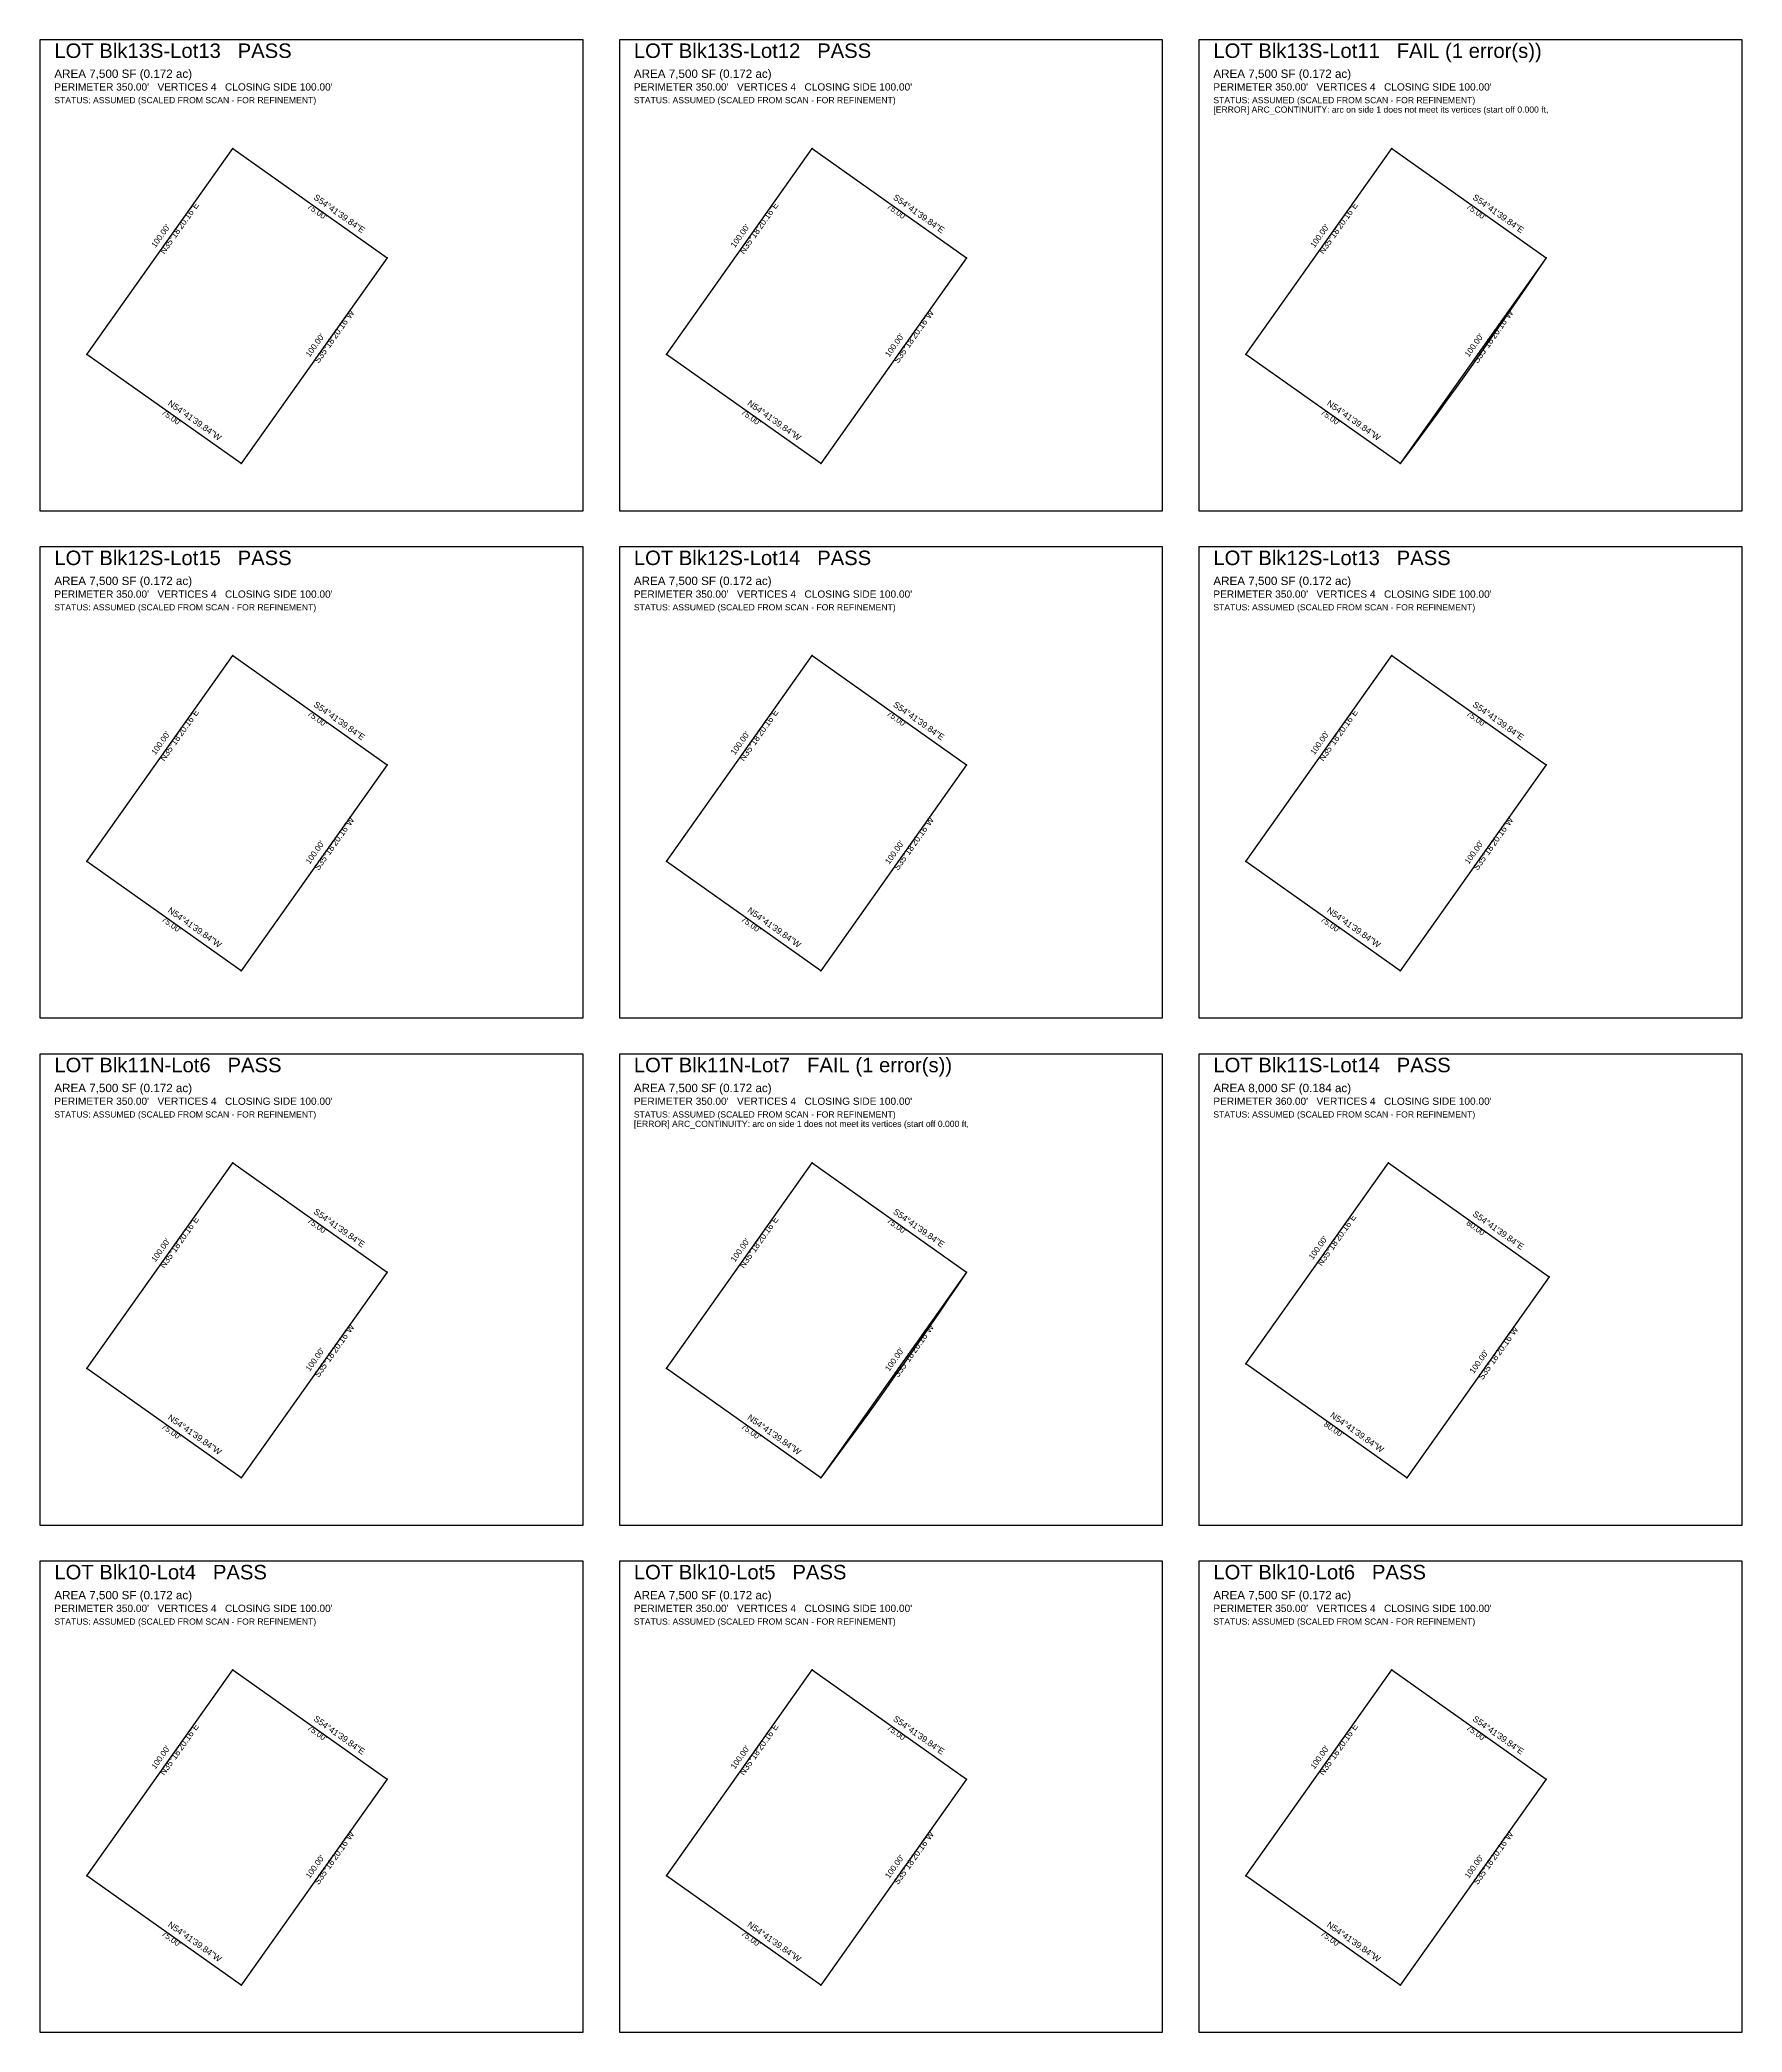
# Model space of a CAD drawing. Extents: x 0 to 3820, y -4480 to 260.
# Drawn here: x 1920 to 2860, y -4480 to -3380 of the extents above; entities that cross this region are included whole.
import ezdxf

# ---------------------------------------------------------------- set-up
doc = ezdxf.new("R2010")
doc.units = 0
doc.linetypes.add('ROT_324.69', pattern=[0])
doc.linetypes.add('ROT_54.69', pattern=[0])
for name, color, linetype in [('ERROR', 1, 'CONTINUOUS'), ('LOT_LINE_APPROX', 1, 'CONTINUOUS'), ('SHEET_FRAME', 8, 'CONTINUOUS'), ('SHEET_LABELS', 7, 'CONTINUOUS')]:
    doc.layers.add(name, color=color, linetype=linetype)
doc.styles.get("Standard").update_dxf_attribs({"font": 'Arial'})

msp = doc.modelspace()

# ---------------------------------------------------------------- linework, layer by layer
at = {"layer": 'ERROR'}
for p, q in [((2751.7095, -3500.3592), (2751.7095, -3500.3592)), ((2671.2394, -3613.9877), (2671.2306, -3614)), ((2431.7095, -4060.3592), (2431.7095, -4060.3592)), ((2351.2394, -4173.9877), (2351.2306, -4174))]:
    msp.add_line(p, q, dxfattribs=at)
at = {"layer": 'LOT_LINE_APPROX'}
for points in [[(2026.4789, -3440), (2111.7095, -3500.3592), (2031.2306, -3614), (1946, -3553.6408)], [(2346.4789, -3440), (2431.7095, -3500.3592), (2351.2306, -3614), (2266, -3553.6408)], [(2666.4789, -3440), (2751.7095, -3500.3592), (2671.2306, -3614), (2586, -3553.6408)], [(2026.4789, -3720), (2111.7095, -3780.3592), (2031.2306, -3894), (1946, -3833.6408)], [(2346.4789, -3720), (2431.7095, -3780.3592), (2351.2306, -3894), (2266, -3833.6408)], [(2666.4789, -3720), (2751.7095, -3780.3592), (2671.2306, -3894), (2586, -3833.6408)], [(2026.4789, -4000), (2111.7095, -4060.3592), (2031.2306, -4174), (1946, -4113.6408)], [(2346.4789, -4000), (2431.7095, -4060.3592), (2351.2306, -4174), (2266, -4113.6408)], [(2664.6598, -4000), (2753.5175, -4062.9278), (2674.8577, -4174), (2586, -4111.0722)], [(2026.4789, -4280), (2111.7095, -4340.3592), (2031.2306, -4454), (1946, -4393.6408)], [(2346.4789, -4280), (2431.7095, -4340.3592), (2351.2306, -4454), (2266, -4393.6408)], [(2666.4789, -4280), (2751.7095, -4340.3592), (2671.2306, -4454), (2586, -4393.6408)]]:
    msp.add_lwpolyline(points, close=True, dxfattribs=at)
for points in [[(2751.7095, -3500.3592), (2746.8509, -3507.58), (2741.9692, -3514.7852), (2737.0647, -3521.9749), (2732.1372, -3529.1489), (2727.1868, -3536.3072), (2722.2137, -3543.4496), (2717.2178, -3550.5761), (2712.1992, -3557.6867), (2707.1579, -3564.7812), (2702.0941, -3571.8596), (2697.0077, -3578.9218), (2691.8988, -3585.9678), (2686.7675, -3592.9974), (2681.6138, -3600.0107), (2676.4377, -3607.0075), (2671.2394, -3613.9877)], [(2431.7095, -4060.3592), (2426.8509, -4067.58), (2421.9692, -4074.7852), (2417.0647, -4081.9749), (2412.1372, -4089.1489), (2407.1868, -4096.3072), (2402.2137, -4103.4496), (2397.2178, -4110.5761), (2392.1992, -4117.6867), (2387.1579, -4124.7812), (2382.0941, -4131.8596), (2377.0077, -4138.9218), (2371.8988, -4145.9678), (2366.7675, -4152.9974), (2361.6138, -4160.0107), (2356.4377, -4167.0075), (2351.2394, -4173.9877)]]:
    msp.add_lwpolyline(points, dxfattribs=at)
at = {"layer": 'SHEET_FRAME'}
for p, q in [((2220, -3380), (1920, -3380)), ((1920, -3380), (1920, -3640)), ((2220, -3640), (2220, -3380)), ((2540, -3380), (2240, -3380)), ((2240, -3380), (2240, -3640)), ((2540, -3640), (2540, -3380)), ((2860, -3380), (2560, -3380)), ((2560, -3380), (2560, -3640)), ((2860, -3640), (2860, -3380)), ((1920, -3640), (2220, -3640)), ((2240, -3640), (2540, -3640)), ((2560, -3640), (2860, -3640)), ((2220, -3660), (1920, -3660)), ((1920, -3660), (1920, -3920)), ((2220, -3920), (2220, -3660)), ((2540, -3660), (2240, -3660)), ((2240, -3660), (2240, -3920)), ((2540, -3920), (2540, -3660)), ((2860, -3660), (2560, -3660)), ((2560, -3660), (2560, -3920)), ((2860, -3920), (2860, -3660)), ((1920, -3920), (2220, -3920)), ((2240, -3920), (2540, -3920)), ((2560, -3920), (2860, -3920)), ((2220, -3940), (1920, -3940)), ((1920, -3940), (1920, -4200)), ((2220, -4200), (2220, -3940)), ((2540, -3940), (2240, -3940)), ((2240, -3940), (2240, -4200)), ((2540, -4200), (2540, -3940)), ((2860, -3940), (2560, -3940)), ((2560, -3940), (2560, -4200)), ((2860, -4200), (2860, -3940)), ((1920, -4200), (2220, -4200)), ((2240, -4200), (2540, -4200)), ((2560, -4200), (2860, -4200)), ((2220, -4220), (1920, -4220)), ((1920, -4220), (1920, -4480)), ((2220, -4480), (2220, -4220)), ((2540, -4220), (2240, -4220)), ((2240, -4220), (2240, -4480)), ((2540, -4480), (2540, -4220)), ((2860, -4220), (2560, -4220)), ((2560, -4220), (2560, -4480)), ((2860, -4480), (2860, -4220)), ((1920, -4480), (2220, -4480)), ((2240, -4480), (2540, -4480)), ((2560, -4480), (2860, -4480))]:
    msp.add_line(p, q, dxfattribs=at)
at = {"layer": 'SHEET_LABELS'}
for p in [(2026.4789, -3440), (2346.4789, -3440), (2666.4789, -3440), (2111.7095, -3500.3592), (2431.7095, -3500.3592), (2751.7095, -3500.3592), (1946, -3553.6408), (2266, -3553.6408), (2586, -3553.6408), (2031.2306, -3614), (2351.2306, -3614), (2671.2306, -3614), (2026.4789, -3720), (2346.4789, -3720), (2666.4789, -3720), (2111.7095, -3780.3592), (2431.7095, -3780.3592), (2751.7095, -3780.3592), (1946, -3833.6408), (2266, -3833.6408), (2586, -3833.6408), (2031.2306, -3894), (2351.2306, -3894), (2671.2306, -3894), (2026.4789, -4000), (2346.4789, -4000), (2664.6598, -4000), (2111.7095, -4060.3592), (2431.7095, -4060.3592), (2753.5175, -4062.9278), (1946, -4113.6408), (2266, -4113.6408), (2586, -4111.0722), (2031.2306, -4174), (2351.2306, -4174), (2674.8577, -4174), (2026.4789, -4280), (2346.4789, -4280), (2666.4789, -4280), (2111.7095, -4340.3592), (2431.7095, -4340.3592), (2751.7095, -4340.3592), (1946, -4393.6408), (2266, -4393.6408), (2586, -4393.6408), (2031.2306, -4454), (2351.2306, -4454), (2671.2306, -4454)]:
    msp.add_point(p, dxfattribs=at)

# ---------------------------------------------------------------- texts
at = {"layer": 'ERROR'}
for s, height, p in [('LOT Blk13S-Lot11   FAIL (1 error(s))', 8, (2568, -3390)), ('[ERROR] ARC_CONTINUITY: arc on side 1 does not meet its vertices (start off 0.000 ft,', 3.4, (2568, -3420.2)), ('LOT Blk11N-Lot7   FAIL (1 error(s))', 8, (2248, -3950)), ('[ERROR] ARC_CONTINUITY: arc on side 1 does not meet its vertices (start off 0.000 ft,', 3.4, (2248, -3980.2))]:
    msp.add_text(s, height=height, dxfattribs=at).set_placement(p)
at = {"layer": 'LOT_LINE_APPROX'}
for p in [(1928, -3415), (2248, -3415), (2568, -3415), (1928, -3695), (2248, -3695), (2568, -3695), (1928, -3975), (2248, -3975), (2568, -3975), (1928, -4255), (2248, -4255), (2568, -4255)]:
    msp.add_text('STATUS: ASSUMED (SCALED FROM SCAN - FOR REFINEMENT)', height=3.4, dxfattribs=at).set_placement(p)
at = {"layer": 'SHEET_LABELS'}
for s, height, p in [('LOT Blk13S-Lot13   PASS', 8, (1928, -3390)), ('LOT Blk13S-Lot12   PASS', 8, (2248, -3390)), ('AREA 7,500 SF (0.172 ac)', 4.6, (1928, -3401)), ('AREA 7,500 SF (0.172 ac)', 4.6, (2248, -3401)), ('AREA 7,500 SF (0.172 ac)', 4.6, (2568, -3401)), ("PERIMETER 350.00'   VERTICES 4   CLOSING SIDE 100.00'", 4, (1928, -3408)), ("PERIMETER 350.00'   VERTICES 4   CLOSING SIDE 100.00'", 4, (2248, -3408)), ("PERIMETER 350.00'   VERTICES 4   CLOSING SIDE 100.00'", 4, (2568, -3408)), ('LOT Blk12S-Lot15   PASS', 8, (1928, -3670)), ('LOT Blk12S-Lot14   PASS', 8, (2248, -3670)), ('LOT Blk12S-Lot13   PASS', 8, (2568, -3670)), ('AREA 7,500 SF (0.172 ac)', 4.6, (1928, -3681)), ("PERIMETER 350.00'   VERTICES 4   CLOSING SIDE 100.00'", 4, (1928, -3688)), ('AREA 7,500 SF (0.172 ac)', 4.6, (2248, -3681)), ("PERIMETER 350.00'   VERTICES 4   CLOSING SIDE 100.00'", 4, (2248, -3688)), ('AREA 7,500 SF (0.172 ac)', 4.6, (2568, -3681)), ("PERIMETER 350.00'   VERTICES 4   CLOSING SIDE 100.00'", 4, (2568, -3688)), ('LOT Blk11N-Lot6   PASS', 8, (1928, -3950)), ('LOT Blk11S-Lot14   PASS', 8, (2568, -3950)), ('AREA 7,500 SF (0.172 ac)', 4.6, (1928, -3961)), ('AREA 7,500 SF (0.172 ac)', 4.6, (2248, -3961)), ('AREA 8,000 SF (0.184 ac)', 4.6, (2568, -3961)), ("PERIMETER 350.00'   VERTICES 4   CLOSING SIDE 100.00'", 4, (1928, -3968)), ("PERIMETER 350.00'   VERTICES 4   CLOSING SIDE 100.00'", 4, (2248, -3968)), ("PERIMETER 360.00'   VERTICES 4   CLOSING SIDE 100.00'", 4, (2568, -3968)), ('LOT Blk10-Lot4   PASS', 8, (1928, -4230)), ('LOT Blk10-Lot5   PASS', 8, (2248, -4230)), ('LOT Blk10-Lot6   PASS', 8, (2568, -4230)), ('AREA 7,500 SF (0.172 ac)', 4.6, (1928, -4241)), ("PERIMETER 350.00'   VERTICES 4   CLOSING SIDE 100.00'", 4, (1928, -4248)), ('AREA 7,500 SF (0.172 ac)', 4.6, (2248, -4241)), ("PERIMETER 350.00'   VERTICES 4   CLOSING SIDE 100.00'", 4, (2248, -4248)), ('AREA 7,500 SF (0.172 ac)', 4.6, (2568, -4241)), ("PERIMETER 350.00'   VERTICES 4   CLOSING SIDE 100.00'", 4, (2568, -4248))]:
    msp.add_text(s, height=height, dxfattribs=at).set_placement(p)
at = {"layer": 'SHEET_LABELS', "linetype": 'ROT_54.69'}
for s, height, p in [('N35%%d18\'20.16"E', 3.4, (1988.6877, -3498.5542)), ('N35%%d18\'20.16"E', 3.4, (2308.6877, -3498.5542)), ('N35%%d18\'20.16"E', 3.4, (2628.6877, -3498.5542)), ("100.00'", 3.2, (1983.7912, -3495.0866)), ("100.00'", 3.2, (2303.7912, -3495.0866)), ("100.00'", 3.2, (2623.7912, -3495.0866)), ('S35%%d18\'20.16"W', 3.4, (2073.9183, -3558.9134)), ('S35%%d18\'20.16"W', 3.4, (2393.9183, -3558.9134)), ('S35%%d18\'20.16"W', 3.4, (2713.9183, -3558.9134)), ("100.00'", 3.2, (2069.0218, -3555.4458)), ("100.00'", 3.2, (2389.0218, -3555.4458)), ("100.00'", 3.2, (2709.0218, -3555.4458)), ('N35%%d18\'20.16"E', 3.4, (1988.6877, -3778.5542)), ('N35%%d18\'20.16"E', 3.4, (2308.6877, -3778.5542)), ('N35%%d18\'20.16"E', 3.4, (2628.6877, -3778.5542)), ("100.00'", 3.2, (1983.7912, -3775.0866)), ("100.00'", 3.2, (2303.7912, -3775.0866)), ("100.00'", 3.2, (2623.7912, -3775.0866)), ('S35%%d18\'20.16"W', 3.4, (2073.9183, -3838.9134)), ('S35%%d18\'20.16"W', 3.4, (2393.9183, -3838.9134)), ('S35%%d18\'20.16"W', 3.4, (2713.9183, -3838.9134)), ("100.00'", 3.2, (2069.0218, -3835.4458)), ("100.00'", 3.2, (2389.0218, -3835.4458)), ("100.00'", 3.2, (2709.0218, -3835.4458)), ('N35%%d18\'20.16"E', 3.4, (1988.6877, -4058.5542)), ('N35%%d18\'20.16"E', 3.4, (2308.6877, -4058.5542)), ('N35%%d18\'20.16"E', 3.4, (2627.7781, -4057.2699)), ("100.00'", 3.2, (1983.7912, -4055.0866)), ("100.00'", 3.2, (2303.7912, -4055.0866)), ("100.00'", 3.2, (2622.8816, -4053.8023)), ('S35%%d18\'20.16"W', 3.4, (2073.9183, -4118.9134)), ('S35%%d18\'20.16"W', 3.4, (2393.9183, -4118.9134)), ('S35%%d18\'20.16"W', 3.4, (2716.6359, -4120.1977)), ("100.00'", 3.2, (2069.0218, -4115.4458)), ("100.00'", 3.2, (2389.0218, -4115.4458)), ("100.00'", 3.2, (2711.7394, -4116.7301)), ('N35%%d18\'20.16"E', 3.4, (1988.6877, -4338.5542)), ('N35%%d18\'20.16"E', 3.4, (2308.6877, -4338.5542)), ('N35%%d18\'20.16"E', 3.4, (2628.6877, -4338.5542)), ("100.00'", 3.2, (1983.7912, -4335.0866)), ("100.00'", 3.2, (2303.7912, -4335.0866)), ("100.00'", 3.2, (2623.7912, -4335.0866)), ('S35%%d18\'20.16"W', 3.4, (2073.9183, -4398.9134)), ('S35%%d18\'20.16"W', 3.4, (2393.9183, -4398.9134)), ('S35%%d18\'20.16"W', 3.4, (2713.9183, -4398.9134)), ("100.00'", 3.2, (2069.0218, -4395.4458)), ("100.00'", 3.2, (2389.0218, -4395.4458)), ("100.00'", 3.2, (2709.0218, -4395.4458))]:
    msp.add_text(s, height=height, rotation=54.69, dxfattribs=at).set_placement(p)
at = {"layer": 'SHEET_LABELS', "linetype": 'ROT_324.69'}
for s, height, p in [("75.00'", 3.2, (2067.3604, -3472.6278)), ('S54%%d41\'39.84"E', 3.4, (2070.828, -3467.7313)), ("75.00'", 3.2, (2387.3604, -3472.6278)), ('S54%%d41\'39.84"E', 3.4, (2390.828, -3467.7313)), ("75.00'", 3.2, (2707.3604, -3472.6278)), ('S54%%d41\'39.84"E', 3.4, (2710.828, -3467.7313)), ("75.00'", 3.2, (1986.8815, -3586.2687)), ('N54%%d41\'39.84"W', 3.4, (1990.3491, -3581.3722)), ("75.00'", 3.2, (2306.8815, -3586.2687)), ('N54%%d41\'39.84"W', 3.4, (2310.3491, -3581.3722)), ("75.00'", 3.2, (2626.8815, -3586.2687)), ('N54%%d41\'39.84"W', 3.4, (2630.3491, -3581.3722)), ("75.00'", 3.2, (2067.3604, -3752.6278)), ('S54%%d41\'39.84"E', 3.4, (2070.828, -3747.7313)), ("75.00'", 3.2, (2387.3604, -3752.6278)), ('S54%%d41\'39.84"E', 3.4, (2390.828, -3747.7313)), ("75.00'", 3.2, (2707.3604, -3752.6278)), ('S54%%d41\'39.84"E', 3.4, (2710.828, -3747.7313)), ('N54%%d41\'39.84"W', 3.4, (1990.3491, -3861.3722)), ('N54%%d41\'39.84"W', 3.4, (2310.3491, -3861.3722)), ('N54%%d41\'39.84"W', 3.4, (2630.3491, -3861.3722)), ("75.00'", 3.2, (1986.8815, -3866.2687)), ("75.00'", 3.2, (2306.8815, -3866.2687)), ("75.00'", 3.2, (2626.8815, -3866.2687)), ('S54%%d41\'39.84"E', 3.4, (2070.828, -4027.7313)), ('S54%%d41\'39.84"E', 3.4, (2390.828, -4027.7313)), ("75.00'", 3.2, (2067.3604, -4032.6278)), ("75.00'", 3.2, (2387.3604, -4032.6278)), ("80.00'", 3.2, (2707.3548, -4033.9122)), ('S54%%d41\'39.84"E', 3.4, (2710.8225, -4029.0157)), ("75.00'", 3.2, (1986.8815, -4146.2687)), ('N54%%d41\'39.84"W', 3.4, (1990.3491, -4141.3722)), ("75.00'", 3.2, (2306.8815, -4146.2687)), ('N54%%d41\'39.84"W', 3.4, (2310.3491, -4141.3722)), ("80.00'", 3.2, (2628.6951, -4144.9843)), ('N54%%d41\'39.84"W', 3.4, (2632.1627, -4140.0878)), ("75.00'", 3.2, (2067.3604, -4312.6278)), ('S54%%d41\'39.84"E', 3.4, (2070.828, -4307.7313)), ("75.00'", 3.2, (2387.3604, -4312.6278)), ('S54%%d41\'39.84"E', 3.4, (2390.828, -4307.7313)), ("75.00'", 3.2, (2707.3604, -4312.6278)), ('S54%%d41\'39.84"E', 3.4, (2710.828, -4307.7313)), ('N54%%d41\'39.84"W', 3.4, (1990.3491, -4421.3722)), ('N54%%d41\'39.84"W', 3.4, (2310.3491, -4421.3722)), ('N54%%d41\'39.84"W', 3.4, (2630.3491, -4421.3722)), ("75.00'", 3.2, (1986.8815, -4426.2687)), ("75.00'", 3.2, (2306.8815, -4426.2687)), ("75.00'", 3.2, (2626.8815, -4426.2687))]:
    msp.add_text(s, height=height, rotation=324.69, dxfattribs=at).set_placement(p)

doc.saveas('drawing.dxf')
